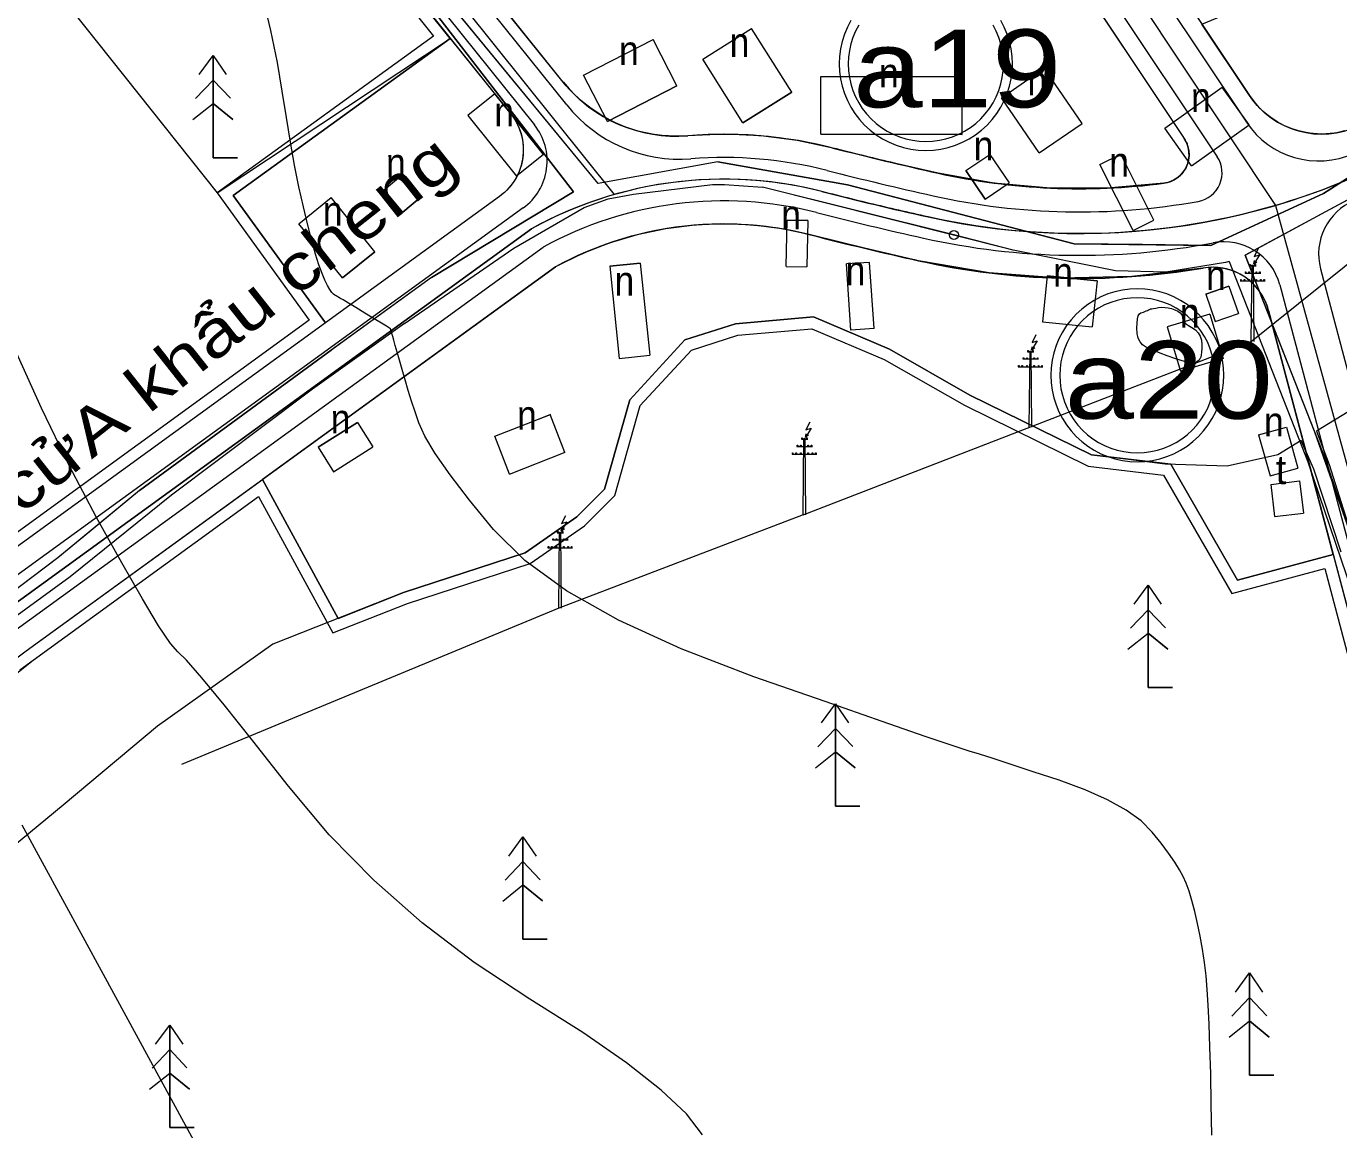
# Model space of a CAD drawing. Header units: metres. Extents: x 532950 to 537618, y 1849954 to 1853119.
# Drawn here: x 534413.2 to 534640, y 1850998.5 to 1851189.2 of the extents above; entities that cross this region are included whole.
import ezdxf

# ---------------------------------------------------------------- set-up
doc = ezdxf.new("R2010")
doc.units = ezdxf.units.M
doc.header["$LTSCALE"] = 3.1
doc.header["$PDMODE"] = 32
doc.header["$PDSIZE"] = 1.55
for name, color, linetype, lineweight in [('11', 7, 'Continuous', 13), ('29', 7, 'Continuous', 13), ('50', 7, 'Continuous', 13), ('52', 7, 'Continuous', 13), ('53', 7, 'Continuous', 13), ('54', 7, 'Continuous', 13), ('55', 7, 'Continuous', 13), ('58', 7, 'Continuous', 13), ('9', 7, 'Continuous', 13)]:
    doc.layers.add(name, color=color, linetype=linetype, lineweight=lineweight)

msp = doc.modelspace()

# ---------------------------------------------------------------- linework, layer by layer
at = {"layer": '11'}
for p, q in [((534590.15, 1851216.6), (534629.05, 1851158.21)), ((534629.05, 1851158.21), (534656.29, 1851058.88))]:
    msp.add_line(p, q, dxfattribs=at)
for points in [[(534514.83, 1851160.09), (534199.19, 1851553.82), (534053.21, 1851700.48)], [(534650.59, 1851166.89), (534649.5, 1851166.33), (534648.41, 1851165.78), (534647.31, 1851165.24), (534646.2, 1851164.72), (534645.09, 1851164.2), (534643.97, 1851163.7), (534642.85, 1851163.21), (534641.73, 1851162.73), (534640.6, 1851162.26), (534639.46, 1851161.8), (534638.32, 1851161.35), (534637.18, 1851160.92), (534636.03, 1851160.5), (534634.88, 1851160.09), (534633.72, 1851159.69), (534632.56, 1851159.3), (534631.39, 1851158.92), (534630.23, 1851158.56), (534629.05, 1851158.21)], [(534629.05, 1851158.21), (534627.04, 1851157.64), (534625.02, 1851157.1), (534622.99, 1851156.59), (534620.95, 1851156.13), (534618.9, 1851155.7), (534616.85, 1851155.3), (534614.78, 1851154.94), (534612.72, 1851154.62), (534610.64, 1851154.33), (534608.57, 1851154.08), (534606.49, 1851153.86), (534604.4, 1851153.68), (534602.31, 1851153.54), (534600.22, 1851153.43), (534598.13, 1851153.36), (534596.04, 1851153.33), (534593.95, 1851153.33), (534591.85, 1851153.37), (534589.76, 1851153.45), (534587.67, 1851153.56), (534585.59, 1851153.71), (534583.5, 1851153.89), (534581.42, 1851154.12), (534579.34, 1851154.37), (534577.27, 1851154.67), (534575.21, 1851155), (534573.15, 1851155.36), (534571.09, 1851155.77), (534569.05, 1851156.2), (534568.41, 1851156.35), (534567.77, 1851156.49), (534567.14, 1851156.63), (534566.5, 1851156.78), (534565.87, 1851156.92), (534565.23, 1851157.07), (534564.59, 1851157.21), (534563.96, 1851157.36), (534563.32, 1851157.51), (534562.69, 1851157.66), (534562.05, 1851157.81), (534561.42, 1851157.96), (534560.78, 1851158.11), (534560.15, 1851158.26), (534559.52, 1851158.41), (534558.88, 1851158.56), (534558.25, 1851158.71), (534557.61, 1851158.87), (534556.98, 1851159.02), (534556.35, 1851159.18), (534555.71, 1851159.33), (534555.08, 1851159.49), (534554.45, 1851159.65), (534553.82, 1851159.81), (534553.18, 1851159.96), (534552.55, 1851160.12), (534551.92, 1851160.28), (534551.29, 1851160.44), (534550.65, 1851160.6), (534548.92, 1851161.02), (534547.17, 1851161.4), (534545.42, 1851161.73), (534543.66, 1851162.01), (534541.89, 1851162.25), (534540.11, 1851162.44), (534538.33, 1851162.58), (534536.55, 1851162.68), (534534.77, 1851162.73), (534532.98, 1851162.73), (534531.2, 1851162.69), (534529.42, 1851162.6), (534527.64, 1851162.47), (534525.86, 1851162.29), (534524.09, 1851162.06), (534522.33, 1851161.79), (534520.57, 1851161.47), (534518.82, 1851161.1), (534517.09, 1851160.69), (534515.36, 1851160.24), (534513.65, 1851159.74), (534511.95, 1851159.19), (534510.26, 1851158.6), (534508.59, 1851157.97), (534506.94, 1851157.3), (534505.31, 1851156.58), (534503.69, 1851155.82), (534502.1, 1851155.01), (534500.52, 1851154.17), (534408.68, 1851087.53)]]:
    msp.add_lwpolyline(points, dxfattribs=at)
at = {"layer": '29'}
for points in [[(534329.24, 1851380.02), (534483.61, 1851187.45), (534446.19, 1851160.36), (534462.12, 1851138.35), (534402.96, 1851095.42)], [(534329.24, 1851380.02), (534483.61, 1851187.45), (534446.19, 1851160.36), (534462.12, 1851138.35), (534402.96, 1851095.42)], [(534401.47, 1851069.31), (534414.41, 1851079.64), (534453.35, 1851107.9), (534466.22, 1851084.34), (534479.08, 1851089.43), (534500.3, 1851096.34), (534509.65, 1851102.85), (534514.91, 1851108.1), (534519.29, 1851123.63), (534528.13, 1851133.22), (534536.14, 1851135.77), (534548.92, 1851136.9), (534561.45, 1851131.58), (534575.29, 1851123.67), (534596.69, 1851113.16), (534609.68, 1851111.61), (534621.5, 1851091.15), (534637.57, 1851095.45), (534647.05, 1851059.62)], [(534412.11, 1851077.94), (534414.41, 1851079.64), (534453.35, 1851107.9), (534466.22, 1851084.34), (534479.08, 1851089.43), (534500.3, 1851096.34), (534509.65, 1851102.85), (534514.91, 1851108.1), (534519.29, 1851123.63), (534528.13, 1851133.22), (534536.14, 1851135.77), (534548.92, 1851136.9), (534561.45, 1851131.58), (534575.29, 1851123.67), (534596.69, 1851113.16), (534609.68, 1851111.61), (534621.5, 1851091.15), (534637.57, 1851095.45), (534647.05, 1851059.62)]]:
    msp.add_lwpolyline(points, dxfattribs=at)
at = {"layer": '50'}
for points in [[(534592.23, 1851201.31), (534613.25, 1851169.76), (534613.48, 1851169.38), (534613.67, 1851168.98), (534613.83, 1851168.57), (534613.95, 1851168.15), (534614.04, 1851167.71), (534614.08, 1851167.28), (534614.09, 1851166.84), (534614.06, 1851166.4), (534613.98, 1851165.96), (534613.88, 1851165.53), (534613.73, 1851165.12), (534613.55, 1851164.72), (534613.33, 1851164.33), (534613.08, 1851163.97), (534612.8, 1851163.63), (534612.49, 1851163.32), (534612.15, 1851163.03), (534611.79, 1851162.78), (534611.41, 1851162.56), (534611.01, 1851162.37), (534610.6, 1851162.22), (534610.17, 1851162.1), (534609.74, 1851162.03), (534599.97, 1851161.18), (534590.16, 1851161.19), (534580.39, 1851162.05), (534570.73, 1851163.77), (534561.64, 1851165.87), (534552.57, 1851168.11), (534546.4, 1851169.42), (534540.13, 1851170.21), (534533.83, 1851170.49), (534527.52, 1851170.24), (534525.3, 1851170.16), (534523.09, 1851170.27), (534520.89, 1851170.58), (534518.73, 1851171.09), (534516.63, 1851171.78), (534514.59, 1851172.66), (534512.64, 1851173.71), (534510.79, 1851174.94), (534509.05, 1851176.32), (534507.45, 1851177.85), (534505.99, 1851179.52), (534495.81, 1851192.21)], [(534640.93, 1851171.06), (534639.63, 1851170.76), (534638.3, 1851170.58), (534636.97, 1851170.53), (534635.63, 1851170.59), (534634.3, 1851170.77), (534633, 1851171.07), (534631.73, 1851171.48), (534630.49, 1851172.01), (534629.32, 1851172.64), (534628.2, 1851173.37), (534627.15, 1851174.21), (534626.18, 1851175.13), (534625.3, 1851176.13), (534624.51, 1851177.21), (534616.3, 1851189.52), (534644.98, 1851201.42)]]:
    msp.add_lwpolyline(points, dxfattribs=at)
for points in [[(534496.9, 1851174.07), (534497.4, 1851173.38), (534497.85, 1851172.65), (534498.23, 1851171.89), (534498.54, 1851171.1), (534498.79, 1851170.28), (534498.96, 1851169.45), (534499.07, 1851168.6), (534499.1, 1851167.75), (534499.06, 1851166.9), (534498.94, 1851166.06), (534498.76, 1851165.23), (534498.5, 1851164.41), (534498.18, 1851163.62), (534497.79, 1851162.87), (534497.34, 1851162.14), (534496.83, 1851161.46), (534496.26, 1851160.83), (534495.64, 1851160.25), (534494.97, 1851159.72), (534464.91, 1851137.91), (534448.98, 1851159.92), (534486.49, 1851187.06)], [(534454.02, 1851110.85), (534467.13, 1851086.85), (534478.41, 1851091.32), (534499.4, 1851098.15), (534508.37, 1851104.39), (534513.13, 1851109.15), (534517.5, 1851124.64), (534527.02, 1851134.97), (534535.75, 1851137.75), (534549.25, 1851138.94), (534562.34, 1851133.38), (534576.23, 1851125.44), (534597.27, 1851115.11), (534610.92, 1851113.48), (534622.46, 1851093.48), (534638.99, 1851097.9), (534627.84, 1851140.07), (534627.58, 1851140.9), (534627.25, 1851141.7), (534626.85, 1851142.48), (534626.39, 1851143.21), (534625.86, 1851143.91), (534625.27, 1851144.55), (534624.63, 1851145.14), (534623.95, 1851145.67), (534623.22, 1851146.14), (534622.45, 1851146.55), (534621.64, 1851146.89), (534620.81, 1851147.15), (534619.97, 1851147.35), (534619.1, 1851147.47), (534618.23, 1851147.51), (534617.37, 1851147.48), (534616.5, 1851147.37), (534604.23, 1851145.9), (534591.87, 1851145.62), (534579.54, 1851146.54), (534567.36, 1851148.64), (534558.03, 1851150.8), (534548.73, 1851153.1), (534543.8, 1851154.14), (534538.79, 1851154.77), (534533.74, 1851154.99), (534528.7, 1851154.78), (534523.69, 1851154.16), (534518.75, 1851153.12), (534513.91, 1851151.68), (534509.21, 1851149.84), (534504.68, 1851147.61)]]:
    msp.add_lwpolyline(points, close=True, dxfattribs=at)
at = {"layer": '52'}
for p, q in [((534506.6, 1851175.55), (534332.7, 1851392.49)), ((534329.68, 1851385.86), (534501.03, 1851172.12)), ((534593.33, 1851218.61), (534623.99, 1851172.57)), ((534586.98, 1851214.6), (534618.96, 1851166.59)), ((534499.1, 1851157.77), (534406.48, 1851090.57)), ((534410.89, 1851084.5), (534502.54, 1851151)), ((534636.8, 1851147.25), (534660.64, 1851057.11)), ((534629.78, 1851144.48), (534652.06, 1851060.24))]:
    msp.add_line(p, q, dxfattribs=at)
for centre, radius, start, end in [((534526.11, 1851191.19), 25, 218.7178, 274.474), ((534493.22, 1851165.86), 10, 305.9646, 38.7178), ((534636.48, 1851180.89), 15, 213.6693, 294.0778), ((534614.8, 1851163.82), 5, 280.1638, 33.6693), ((534533.69, 1851094.24), 72.24, 75.6633, 94.474), ((534702.82, 1851755.98), 610.76, 255.66334, 257.42673), ((534595.17, 1851273.33), 116.25, 257.4267, 280.1638), ((534533.69, 1851094.24), 64.74, 75.6633, 118.7631), ((534646.47, 1851149.8), 10, 112.5534, 194.8155), ((534702.82, 1851755.98), 618.26, 255.66334, 257.42673), ((534595.17, 1851273.33), 123.75, 257.4267, 280.7461), ((534620.11, 1851141.92), 10, 14.8155, 100.746)]:
    msp.add_arc(centre, radius, start, end, dxfattribs=at)
at = {"layer": '53'}
for p, q in [((534505.99, 1851179.52), (534336.62, 1851390.79)), ((534595.86, 1851220.21), (534624.51, 1851177.21)), ((534584.44, 1851213), (534613.25, 1851169.76)), ((534413.24, 1851081.26), (534504.68, 1851147.61)), ((534627.84, 1851140.07), (534648.98, 1851060.13))]:
    msp.add_line(p, q, dxfattribs=at)
msp.add_lwpolyline([(534330.8, 1851381.27), (534496.9, 1851174.07), (534497.24, 1851173.62), (534497.55, 1851173.16), (534497.83, 1851172.68), (534498.09, 1851172.18), (534498.32, 1851171.67), (534498.52, 1851171.15), (534498.7, 1851170.62), (534498.84, 1851170.08), (534498.95, 1851169.54), (534499.03, 1851168.98), (534499.08, 1851168.43), (534499.1, 1851167.87), (534499.09, 1851167.31), (534499.04, 1851166.75), (534498.97, 1851166.2), (534498.86, 1851165.65), (534498.73, 1851165.11), (534498.56, 1851164.58), (534498.37, 1851164.06), (534498.14, 1851163.54), (534497.89, 1851163.05), (534497.61, 1851162.56), (534497.31, 1851162.1), (534496.97, 1851161.65), (534496.62, 1851161.22), (534496.24, 1851160.81), (534495.84, 1851160.42), (534495.41, 1851160.06), (534494.97, 1851159.72), (534404.13, 1851093.8)], dxfattribs=at)
for centre, radius, start, end in [((534525.49, 1851195.16), 25, 218.7178, 274.6456), ((534636.99, 1851185.53), 15, 213.6693, 295.4694), ((534533.69, 1851094.24), 76.24, 75.6633, 94.6456), ((534609.09, 1851166.98), 5, 277.4579, 33.6693), ((534702.82, 1851755.98), 606.76, 255.66334, 257.42673), ((534595.17, 1851273.33), 112.25, 257.4267, 277.4579), ((534533.69, 1851094.24), 60.74, 75.6633, 118.5295), ((534702.82, 1851755.98), 622.26, 255.66334, 257.42673), ((534595.17, 1851273.33), 127.75, 257.4267, 279.6126), ((534618.17, 1851137.51), 10, 14.8155, 99.6126)]:
    msp.add_arc(centre, radius, start, end, dxfattribs=at)
at = {"layer": '54'}
msp.add_line((534408.68, 1851087.53), (534500.52, 1851154.17), dxfattribs=at)
for centre, radius, start, end in [((534595.17, 1851273.33), 120, 257.4267, 303.349), ((534533.69, 1851094.24), 68.49, 75.6633, 118.9633), ((534702.82, 1851755.98), 614.51, 255.66334, 257.42673)]:
    msp.add_arc(centre, radius, start, end, dxfattribs=at)
at = {"layer": '55'}
for p, q in [((534530.1, 1851183.49), (534538.54, 1851188.79)), ((534545.46, 1851177.79), (534538.54, 1851188.79)), ((534509.52, 1851180.72), (534521.52, 1851186.86)), ((534525.62, 1851178.85), (534521.52, 1851186.86)), ((534445.52, 1851184.09), (534445.52, 1851166.42)), ((534537.02, 1851172.48), (534530.1, 1851183.49)), ((534513.62, 1851172.71), (534509.52, 1851180.72)), ((534550.47, 1851170.49), (534550.48, 1851180.49)), ((534550.48, 1851180.49), (534574.9, 1851180.48)), ((534574.89, 1851170.48), (534574.9, 1851180.48)), ((534581.68, 1851176.78), (534589.09, 1851181.89)), ((534595.64, 1851172.38), (534589.09, 1851181.89)), ((534442.46, 1851176.65), (534445.52, 1851179.85)), ((534448.5, 1851176.71), (534445.52, 1851179.85)), ((534525.62, 1851178.85), (534513.62, 1851172.71)), ((534513.62, 1851172.71), (534525.62, 1851178.85)), ((534609.89, 1851171.57), (534619.82, 1851178.62)), ((534624.46, 1851172.1), (534619.82, 1851178.62)), ((534442.04, 1851173.02), (534445.52, 1851175.8)), ((534448.93, 1851173.03), (534445.52, 1851175.8)), ((534494.17, 1851177.5), (534489.49, 1851173.74)), ((534502.59, 1851167), (534494.17, 1851177.5)), ((534494.17, 1851177.5), (534502.59, 1851167)), ((534545.46, 1851177.79), (534537.02, 1851172.48)), ((534537.02, 1851172.48), (534545.46, 1851177.79)), ((534588.23, 1851167.28), (534581.68, 1851176.78)), ((534588.23, 1851167.28), (534581.68, 1851176.78)), ((534489.49, 1851173.74), (534497.91, 1851163.25)), ((534588.23, 1851167.28), (534595.64, 1851172.38)), ((534614.52, 1851165.05), (534609.89, 1851171.57)), ((534614.52, 1851165.05), (534624.46, 1851172.1)), ((534614.52, 1851165.05), (534624.46, 1851172.1)), ((534574.89, 1851170.48), (534550.47, 1851170.49)), ((534550.47, 1851170.49), (534574.89, 1851170.48)), ((534502.59, 1851167), (534497.91, 1851163.25)), ((534575.53, 1851164.22), (534579.67, 1851167.02)), ((534579.67, 1851167.02), (534583.01, 1851162.08)), ((534598.7, 1851165.25), (534602.28, 1851167.05)), ((534608, 1851155.66), (534602.28, 1851167.05)), ((534445.52, 1851166.42), (534449.72, 1851166.42)), ((534532.67, 1851165.71), (534512.02, 1851161.96)), ((534604.43, 1851153.86), (534598.7, 1851165.25)), ((534604.43, 1851153.86), (534598.7, 1851165.25)), ((534475.08, 1851160.89), (534478.28, 1851163.58)), ((534481.5, 1851159.75), (534478.28, 1851163.58)), ((534578.87, 1851159.27), (534575.53, 1851164.22)), ((534575.53, 1851164.22), (534578.87, 1851159.27)), ((534578.87, 1851159.27), (534583.01, 1851162.08)), ((534478.29, 1851157.06), (534475.08, 1851160.89)), ((534481.5, 1851159.75), (534478.29, 1851157.06)), ((534478.29, 1851157.06), (534481.5, 1851159.75)), ((534460.34, 1851155.04), (534465.92, 1851159.54)), ((534473.46, 1851150.2), (534465.92, 1851159.54)), ((534624.84, 1851134.71), (534654.55, 1851158.58)), ((534544.49, 1851147.66), (534544.66, 1851155.66)), ((534548.25, 1851155.58), (534544.66, 1851155.66)), ((534544.66, 1851155.66), (534548.25, 1851155.58)), ((534548.25, 1851155.58), (534548.08, 1851147.58)), ((534604.43, 1851153.86), (534608, 1851155.66)), ((534467.87, 1851145.7), (534460.34, 1851155.04)), ((534478.6, 1851137.78), (534497.47, 1851150.83)), ((534473.46, 1851150.2), (534467.87, 1851145.7)), ((534467.87, 1851145.7), (534473.46, 1851150.2)), ((534621.01, 1851148.53), (534634.72, 1851113.61)), ((534623.8, 1851149.63), (534637.51, 1851114.7)), ((534625.26, 1851148.08), (534625.41, 1851148.69)), ((534519.31, 1851148.22), (534514.03, 1851147.68)), ((534514.03, 1851147.68), (534519.31, 1851148.22)), ((534514.03, 1851147.68), (534515.67, 1851131.76)), ((534519.31, 1851148.22), (534520.95, 1851132.31)), ((534544.49, 1851147.66), (534548.08, 1851147.58)), ((534558.91, 1851148.35), (534554.92, 1851148.08)), ((534555.69, 1851136.67), (534554.92, 1851148.08)), ((534559.69, 1851136.94), (534558.91, 1851148.35)), ((534559.69, 1851136.94), (534558.91, 1851148.35)), ((534623.76, 1851146.52), (534626.47, 1851146.52)), ((534624.57, 1851147.76), (534625.66, 1851147.76)), ((534589.6, 1851146.06), (534588.76, 1851138.11)), ((534598.21, 1851145.15), (534589.6, 1851146.06)), ((534589.6, 1851146.06), (534598.21, 1851145.15)), ((534598.21, 1851145.15), (534597.37, 1851137.2)), ((534620.97, 1851144.26), (534616.99, 1851142.87)), ((534616.99, 1851142.87), (534620.97, 1851144.26)), ((534620.97, 1851144.26), (534622.61, 1851139.54)), ((534622.94, 1851145.18), (534627.22, 1851145.18)), ((534616.99, 1851142.87), (534618.63, 1851138.15)), ((534617.7, 1851139.42), (534610.31, 1851137.22)), ((534617.7, 1851139.42), (534610.31, 1851137.22)), ((534617.7, 1851139.42), (534619.98, 1851131.76)), ((534618.63, 1851138.15), (534622.61, 1851139.54)), ((534588.76, 1851138.11), (534597.37, 1851137.2)), ((534610.31, 1851137.22), (534612.59, 1851129.56)), ((534559.69, 1851136.94), (534555.69, 1851136.67)), ((534432.81, 1851108.97), (534465.93, 1851133.2)), ((534547.41, 1851104.76), (534624.84, 1851134.71)), ((534586.19, 1851132.92), (534587.28, 1851132.92)), ((534586.88, 1851133.24), (534587.03, 1851133.85)), ((534515.67, 1851131.76), (534520.95, 1851132.31)), ((534584.57, 1851130.34), (534588.85, 1851130.34)), ((534585.38, 1851131.67), (534588.09, 1851131.67)), ((534619.98, 1851131.76), (534612.59, 1851129.56)), ((534462.67, 1851126.46), (534438.32, 1851108.13)), ((534494.16, 1851118.31), (534503.8, 1851122.07)), ((534503.8, 1851122.07), (534499.75, 1851120.49)), ((534506.29, 1851115.53), (534503.74, 1851122.05)), ((534470.45, 1851120.7), (534463.65, 1851116.42)), ((534463.65, 1851116.42), (534470.45, 1851120.7)), ((534470.45, 1851120.7), (534473.12, 1851116.47)), ((534626.11, 1851118.56), (534630.92, 1851119.9)), ((534630.92, 1851119.9), (534632.9, 1851112.81)), ((534630.92, 1851119.9), (534632.9, 1851112.81)), ((534496.71, 1851111.79), (534494.16, 1851118.31)), ((534547.13, 1851117.82), (534548.22, 1851117.82)), ((534547.83, 1851118.13), (534547.98, 1851118.74)), ((534626.11, 1851118.56), (534628.09, 1851111.46)), ((534463.65, 1851116.42), (534466.31, 1851112.19)), ((534466.31, 1851112.19), (534473.12, 1851116.47)), ((534496.71, 1851111.79), (534506.35, 1851115.56)), ((534545.51, 1851115.24), (534549.79, 1851115.24)), ((534546.32, 1851116.57), (534549.03, 1851116.57)), ((534628.09, 1851111.46), (534632.9, 1851112.81)), ((534628.21, 1851110), (534633.18, 1851110.59)), ((534628.21, 1851110), (534628.87, 1851104.46)), ((534633.18, 1851110.59), (534633.84, 1851105.05)), ((534633.18, 1851110.59), (534633.84, 1851105.05)), ((534628.87, 1851104.46), (534633.84, 1851105.05)), ((534504.94, 1851101.65), (534506.02, 1851101.65)), ((534505.63, 1851101.97), (534505.78, 1851102.58)), ((534503.31, 1851099.07), (534507.59, 1851099.07)), ((534504.13, 1851100.4), (534506.84, 1851100.4)), ((534418.69, 1851097.31), (534401.34, 1851084.25)), ((534420.8, 1851094.02), (534403.18, 1851081.21)), ((534607.02, 1851092.59), (534607.02, 1851074.92)), ((534603.96, 1851085.15), (534607.02, 1851088.35)), ((534610, 1851085.21), (534607.02, 1851088.35)), ((534603.54, 1851081.52), (534607.02, 1851084.3)), ((534610.43, 1851081.53), (534607.02, 1851084.3)), ((534607.02, 1851074.92), (534611.22, 1851074.92)), ((534553.02, 1851072.09), (534553.02, 1851054.42)), ((534549.96, 1851064.65), (534553.02, 1851067.85)), ((534556, 1851064.71), (534553.02, 1851067.85)), ((534549.54, 1851061.02), (534553.02, 1851063.8)), ((534556.43, 1851061.03), (534553.02, 1851063.8)), ((534553.02, 1851054.42), (534557.22, 1851054.42)), ((534499.02, 1851049.09), (534499.02, 1851031.42)), ((534495.96, 1851041.65), (534499.02, 1851044.85)), ((534502, 1851041.71), (534499.02, 1851044.85)), ((534495.54, 1851038.02), (534499.02, 1851040.8)), ((534502.43, 1851038.03), (534499.02, 1851040.8)), ((534499.02, 1851031.42), (534503.22, 1851031.42)), ((534624.52, 1851025.59), (534624.52, 1851007.92)), ((534621.46, 1851018.15), (534624.52, 1851021.35)), ((534627.5, 1851018.21), (534624.52, 1851021.35)), ((534621.04, 1851014.52), (534624.52, 1851017.3)), ((534627.93, 1851014.53), (534624.52, 1851017.3)), ((534438.02, 1851016.59), (534438.02, 1850998.92)), ((534434.96, 1851009.15), (534438.02, 1851012.35)), ((534441, 1851009.21), (534438.02, 1851012.35)), ((534434.54, 1851005.52), (534438.02, 1851008.3)), ((534441.43, 1851005.53), (534438.02, 1851008.3)), ((534624.52, 1851007.92), (534628.72, 1851007.92)), ((534438.02, 1850998.92), (534442.22, 1850998.92))]:
    msp.add_line(p, q, dxfattribs=at)
for points in [[(534827.44, 1851323.69), (534818, 1851305.81), (534808.55, 1851287.92), (534801.77, 1851279.49), (534786.14, 1851263.43), (534752.04, 1851244.22), (534738.75, 1851234.21), (534725.46, 1851224.2), (534712.17, 1851214.19), (534698.88, 1851204.19), (534669.27, 1851180.62), (534637.3, 1851160.26), (534617.85, 1851151.29), (534606.06, 1851151.42), (534594.27, 1851151.55), (534555.07, 1851161.74), (534532.67, 1851165.71), (534512.02, 1851161.96), (534489.94, 1851188.82), (534461.34, 1851223.52), (534455.01, 1851231.19), (534443.21, 1851245.51), (534436.39, 1851253.78), (534409.67, 1851287.63)], [(534398.39, 1851297.09), (534416.23, 1851274.48), (534434.07, 1851251.87), (534459.01, 1851221.63), (534483.94, 1851191.4), (534487, 1851187.43), (534507.76, 1851160.52), (534483.24, 1851145.73), (534467.5, 1851134.34), (534432.81, 1851108.97), (534425.75, 1851103.14), (534418.69, 1851097.31), (534401.34, 1851084.25)], [(534653.37, 1850979.95), (534655.14, 1851000.42), (534657.13, 1851014.69), (534661.36, 1851035.21), (534661.33, 1851042.1), (534659.84, 1851048.87), (534657.3, 1851055.79), (534646.67, 1851084.32), (534642.82, 1851099.04), (534635.81, 1851119.04), (534628.5, 1851137.65), (534623.8, 1851149.63), (534636.98, 1851156.73), (534650.15, 1851163.83), (534675.59, 1851180.62), (534680.98, 1851184.18), (534704.21, 1851201.88), (534732.32, 1851223.29), (534760.43, 1851244.7), (534784.61, 1851258.29), (534799.94, 1851258.77), (534813.96, 1851259.54), (534834.06, 1851266.63)], [(534512.02, 1851161.96), (534486.29, 1851193.27), (534436.39, 1851253.78)], [(534434.07, 1851251.87), (534483.94, 1851191.4), (534507.76, 1851160.52), (534483.24, 1851145.73)], [(534483.24, 1851145.73), (534507.76, 1851160.52), (534483.94, 1851191.4), (534434.07, 1851251.87)], [(534615.57, 1851034.16), (534615.09, 1851036.24), (534614.6, 1851038.1), (534614.11, 1851039.72), (534613.6, 1851041.11), (534613.09, 1851042.27), (534612.47, 1851043.42), (534611.62, 1851044.75), (534610.55, 1851046.28), (534609.25, 1851047.99), (534607.74, 1851049.89), (534605.8, 1851051.85), (534603.21, 1851053.73), (534600, 1851055.53), (534596.14, 1851057.25), (534591.64, 1851058.89), (534587.17, 1851060.37), (534583.39, 1851061.61), (534580.28, 1851062.62), (534577.87, 1851063.39), (534576.13, 1851063.92), (534573.53, 1851064.76), (534568.51, 1851066.47), (534561.07, 1851069.04), (534551.21, 1851072.47), (534538.93, 1851076.77), (534526.34, 1851081.57), (534515.54, 1851086.52), (534506.54, 1851091.6), (534499.34, 1851096.83), (534493.93, 1851102.2), (534489.8, 1851107.29), (534486.45, 1851111.68), (534483.87, 1851115.36), (534482.06, 1851118.34), (534481.03, 1851120.61), (534480.39, 1851122.52), (534479.79, 1851124.4), (534479.22, 1851126.24), (534478.67, 1851128.05), (534478.16, 1851129.84), (534477.7, 1851131.48), (534477.3, 1851132.87), (534476.98, 1851134.02), (534476.73, 1851134.92), (534476.54, 1851135.58), (534476.41, 1851136.05), (534476.3, 1851136.43), (534476.23, 1851136.69), (534476.18, 1851136.85), (534476.17, 1851136.9), (534475.99, 1851137.01), (534475.46, 1851137.33), (534474.58, 1851137.87), (534473.34, 1851138.61), (534471.75, 1851139.58), (534470.16, 1851140.54), (534468.9, 1851141.3), (534467.98, 1851141.86), (534467.4, 1851142.2), (534467.16, 1851142.34), (534467.07, 1851142.39), (534466.94, 1851142.47), (534466.77, 1851142.58), (534466.56, 1851142.72), (534466.3, 1851142.88), (534466, 1851143.17), (534465.66, 1851143.67), (534465.26, 1851144.38), (534464.82, 1851145.31), (534464.33, 1851146.45), (534463.79, 1851147.91), (534463.2, 1851149.79), (534462.55, 1851152.08), (534461.86, 1851154.8), (534461.11, 1851157.94), (534460.35, 1851161.41), (534459.6, 1851165.15), (534458.88, 1851169.15), (534458.17, 1851173.41), (534457.47, 1851177.93), (534456.64, 1851182.88), (534455.49, 1851188.41), (534454.03, 1851194.53)], [(534443.09, 1851180.8), (534445.52, 1851184.09), (534447.79, 1851180.8)], [(534443.09, 1851180.8), (534445.52, 1851184.09), (534447.79, 1851180.8)], [(534449.72, 1851166.42), (534445.52, 1851166.42), (534445.52, 1851184.09)], [(534532.67, 1851165.71), (534555.07, 1851161.74), (534594.27, 1851151.55), (534617.85, 1851151.29), (534637.3, 1851160.26), (534669.27, 1851180.62)], [(534442.46, 1851176.65), (534445.52, 1851179.85), (534448.5, 1851176.71)], [(534442.04, 1851173.02), (534445.52, 1851175.8), (534448.93, 1851173.03)], [(534650.15, 1851163.83), (534623.8, 1851149.63), (534637.51, 1851114.7)], [(534478.6, 1851137.78), (534497.47, 1851150.83), (534509.59, 1851157.82), (534513.73, 1851159.32), (534518.11, 1851160.14), (534531.75, 1851161.82), (534533.84, 1851161.82), (534540.43, 1851161.38)], [(534620.37, 1851148.31), (534610.07, 1851146.68), (534601.4, 1851146.88), (534583.69, 1851150.49), (534540.43, 1851161.38)], [(534621.01, 1851148.53), (534620.37, 1851148.31), (534610.07, 1851146.68), (534601.41, 1851146.88), (534583.69, 1851150.49), (534573.47, 1851153.1), (534540.43, 1851161.38)], [(534626.03, 1851150.68), (534625.35, 1851149.38), (534626.24, 1851149.65), (534625.26, 1851148.04), (534625.82, 1851148.48)], [(534624.84, 1851134.71), (534625, 1851147.87), (534625.17, 1851147.87), (534625.28, 1851134.71)], [(534483.24, 1851145.73), (534465.93, 1851133.2), (534432.81, 1851108.97), (534418.69, 1851097.31)], [(534640.34, 1851098.27), (534635.65, 1851112.62), (534633.47, 1851117.58), (534629.41, 1851115.11), (534620.68, 1851113.13), (534609.97, 1851113.52), (534597.27, 1851115.11), (534576.23, 1851125.44), (534562.34, 1851133.38), (534549.25, 1851138.94), (534535.75, 1851137.75), (534527.02, 1851134.97), (534517.5, 1851124.64), (534515.12, 1851116.3), (534513.13, 1851109.15), (534508.37, 1851104.39), (534499.4, 1851098.15), (534478.41, 1851091.32), (534455.85, 1851082.39), (534435.9, 1851068.21), (534419.63, 1851054.56), (534404.94, 1851042.48)], [(534478.6, 1851137.78), (534462.67, 1851126.46), (534438.32, 1851108.13), (534420.8, 1851094.02)], [(534587.65, 1851135.84), (534586.97, 1851134.54), (534587.86, 1851134.8), (534586.88, 1851133.2), (534587.44, 1851133.64)], [(534530.04, 1850997.65), (534527.26, 1851001.23), (534522.89, 1851005.37), (534516.92, 1851010.05), (534509.36, 1851015.29), (534500.21, 1851021.09), (534490.58, 1851027.41), (534481.6, 1851034.25), (534473.27, 1851041.6), (534465.58, 1851049.46), (534458.53, 1851057.84), (534452.39, 1851065.67), (534447.41, 1851071.91), (534443.59, 1851076.56), (534440.94, 1851079.62), (534439.44, 1851081.08), (534438.15, 1851082.54), (534436.1, 1851085.59), (534433.29, 1851090.23), (534429.72, 1851096.45), (534425.39, 1851104.26), (534420.66, 1851113.29), (534415.88, 1851123.15), (534411.05, 1851133.86)], [(534586.46, 1851119.87), (534586.62, 1851133.03), (534586.79, 1851133.03), (534586.9, 1851119.87)], [(534650.17, 1851127.77), (534636.1, 1851119.19), (534638.32, 1851113.42), (534642.82, 1851099.04)], [(534548.6, 1851120.73), (534547.91, 1851119.44), (534548.81, 1851119.7), (534547.83, 1851118.09), (534548.38, 1851118.54)], [(534547.41, 1851104.76), (534547.56, 1851117.92), (534547.73, 1851117.92), (534547.84, 1851104.76)], [(534637.51, 1851114.7), (534655.46, 1851061.99), (534661.85, 1851040.62), (534656.25, 1851013.54)], [(534634.67, 1851113.73), (534652.6, 1851061.08), (534658.76, 1851040.48), (534653.27, 1851013.83)], [(534547.41, 1851104.76), (534505.21, 1851088.6), (534440.05, 1851061.61)], [(534506.4, 1851104.57), (534505.72, 1851103.27), (534506.61, 1851103.54), (534505.63, 1851101.93), (534506.19, 1851102.37)], [(534505.21, 1851088.6), (534505.37, 1851101.76), (534505.54, 1851101.76), (534505.64, 1851088.6)], [(534604.59, 1851089.3), (534607.02, 1851092.59), (534609.29, 1851089.3)], [(534604.59, 1851089.3), (534607.02, 1851092.59), (534609.29, 1851089.3)], [(534611.22, 1851074.92), (534607.02, 1851074.92), (534607.02, 1851092.59)], [(534603.96, 1851085.15), (534607.02, 1851088.35), (534610, 1851085.21)], [(534603.54, 1851081.52), (534607.02, 1851084.3), (534610.43, 1851081.53)], [(534550.59, 1851068.8), (534553.02, 1851072.09), (534555.29, 1851068.8)], [(534550.59, 1851068.8), (534553.02, 1851072.09), (534555.29, 1851068.8)], [(534557.22, 1851054.42), (534553.02, 1851054.42), (534553.02, 1851072.09)], [(534549.96, 1851064.65), (534553.02, 1851067.85), (534556, 1851064.71)], [(534549.54, 1851061.02), (534553.02, 1851063.8), (534556.43, 1851061.03)], [(534453.21, 1850976.47), (534440.44, 1850999.84), (534426.58, 1851025.34), (534412.52, 1851051.13)], [(534496.59, 1851045.8), (534499.02, 1851049.09), (534501.29, 1851045.8)], [(534496.59, 1851045.8), (534499.02, 1851049.09), (534501.29, 1851045.8)], [(534503.22, 1851031.42), (534499.02, 1851031.42), (534499.02, 1851049.09)], [(534495.96, 1851041.65), (534499.02, 1851044.85), (534502, 1851041.71)], [(534495.54, 1851038.02), (534499.02, 1851040.8), (534502.43, 1851038.03)], [(534618, 1850997.58), (534617.92, 1851002.93), (534617.83, 1851008.16), (534617.71, 1851012.76), (534617.58, 1851016.72), (534617.42, 1851020.04), (534617.24, 1851022.74), (534617.02, 1851025.09), (534616.74, 1851027.41), (534616.4, 1851029.7), (534616.01, 1851031.95), (534615.57, 1851034.16)], [(534622.09, 1851022.3), (534624.52, 1851025.59), (534626.79, 1851022.3)], [(534622.09, 1851022.3), (534624.52, 1851025.59), (534626.79, 1851022.3)], [(534628.72, 1851007.92), (534624.52, 1851007.92), (534624.52, 1851025.59)], [(534621.46, 1851018.15), (534624.52, 1851021.35), (534627.5, 1851018.21)], [(534621.04, 1851014.52), (534624.52, 1851017.3), (534627.93, 1851014.53)], [(534435.59, 1851013.3), (534438.02, 1851016.59), (534440.29, 1851013.3)], [(534435.59, 1851013.3), (534438.02, 1851016.59), (534440.29, 1851013.3)], [(534442.22, 1850998.92), (534438.02, 1850998.92), (534438.02, 1851016.59)], [(534434.96, 1851009.15), (534438.02, 1851012.35), (534441, 1851009.21)], [(534434.54, 1851005.52), (534438.02, 1851008.3), (534441.43, 1851005.53)]]:
    msp.add_lwpolyline(points, dxfattribs=at)
for points in [[(534623.83, 1851146.51), (534623.83, 1851146.71), (534623.92, 1851146.71), (534623.92, 1851146.51)], [(534624.42, 1851146.51), (534624.42, 1851146.71), (534624.51, 1851146.71), (534624.51, 1851146.51)], [(534624.64, 1851147.77), (534624.64, 1851147.97), (534624.73, 1851147.97), (534624.73, 1851147.77)], [(534625.47, 1851147.77), (534625.47, 1851147.97), (534625.56, 1851147.97), (534625.56, 1851147.77)], [(534625.68, 1851146.52), (534625.68, 1851146.72), (534625.77, 1851146.72), (534625.77, 1851146.52)], [(534626.27, 1851146.51), (534626.27, 1851146.71), (534626.36, 1851146.71), (534626.36, 1851146.51)], [(534623.02, 1851145.18), (534623.02, 1851145.38), (534623.11, 1851145.38), (534623.11, 1851145.18)], [(534623.61, 1851145.18), (534623.61, 1851145.38), (534623.7, 1851145.38), (534623.7, 1851145.18)], [(534624.42, 1851145.18), (534624.42, 1851145.38), (534624.51, 1851145.38), (534624.51, 1851145.18)], [(534625.68, 1851145.19), (534625.68, 1851145.39), (534625.77, 1851145.39), (534625.77, 1851145.19)], [(534626.44, 1851145.19), (534626.44, 1851145.39), (534626.53, 1851145.39), (534626.53, 1851145.19)], [(534627.03, 1851145.18), (534627.03, 1851145.38), (534627.12, 1851145.38), (534627.12, 1851145.18)], [(534609.39, 1851140.6), (534609.95, 1851140.59), (534610.51, 1851140.51), (534611.07, 1851140.37), (534611.64, 1851140.16), (534612.15, 1851139.91), (534612.54, 1851139.65), (534612.8, 1851139.37), (534612.94, 1851139.08), (534612.96, 1851138.77), (534613, 1851138.45), (534613.18, 1851138.12), (534613.5, 1851137.79), (534613.97, 1851137.44), (534614.59, 1851137.08), (534615.21, 1851136.68), (534615.69, 1851136.19), (534616.03, 1851135.61), (534616.24, 1851134.94), (534616.3, 1851134.19), (534616.29, 1851133.46), (534616.25, 1851132.85), (534616.2, 1851132.36), (534616.12, 1851132), (534616.03, 1851131.76), (534615.92, 1851131.61), (534615.83, 1851131.49), (534615.74, 1851131.4), (534615.65, 1851131.34), (534615.57, 1851131.32), (534615.5, 1851131.3), (534615.44, 1851131.25), (534615.38, 1851131.17), (534615.33, 1851131.07), (534615.29, 1851130.93), (534615.12, 1851130.83), (534614.66, 1851130.87), (534613.93, 1851131.04), (534612.93, 1851131.33), (534611.64, 1851131.75), (534610.3, 1851132.22), (534609.13, 1851132.65), (534608.11, 1851133.05), (534607.27, 1851133.41), (534606.58, 1851133.74), (534606.04, 1851134.12), (534605.62, 1851134.64), (534605.32, 1851135.29), (534605.15, 1851136.07), (534605.09, 1851136.99), (534605.12, 1851137.88), (534605.2, 1851138.59), (534605.33, 1851139.12), (534605.51, 1851139.46), (534605.74, 1851139.63), (534605.99, 1851139.7), (534606.23, 1851139.78), (534606.46, 1851139.87), (534606.69, 1851139.97), (534606.91, 1851140.07), (534607.1, 1851140.16), (534607.25, 1851140.23), (534607.36, 1851140.28), (534607.43, 1851140.32), (534607.45, 1851140.33), (534607.5, 1851140.33), (534607.67, 1851140.36), (534607.95, 1851140.41), (534608.33, 1851140.47), (534608.83, 1851140.55)], [(534586.26, 1851132.93), (534586.26, 1851133.13), (534586.35, 1851133.13), (534586.35, 1851132.93)], [(534587.09, 1851132.93), (534587.09, 1851133.13), (534587.18, 1851133.13), (534587.18, 1851132.93)], [(534584.64, 1851130.34), (534584.64, 1851130.54), (534584.73, 1851130.54), (534584.73, 1851130.34)], [(534585.23, 1851130.34), (534585.23, 1851130.54), (534585.32, 1851130.54), (534585.32, 1851130.34)], [(534585.46, 1851131.67), (534585.46, 1851131.87), (534585.55, 1851131.87), (534585.55, 1851131.67)], [(534586.05, 1851131.67), (534586.05, 1851131.87), (534586.14, 1851131.87), (534586.14, 1851131.67)], [(534586.05, 1851130.34), (534586.05, 1851130.54), (534586.14, 1851130.54), (534586.14, 1851130.34)], [(534587.3, 1851131.68), (534587.3, 1851131.88), (534587.39, 1851131.88), (534587.39, 1851131.68)], [(534587.3, 1851130.35), (534587.3, 1851130.55), (534587.39, 1851130.55), (534587.39, 1851130.35)], [(534587.9, 1851131.67), (534587.9, 1851131.87), (534587.98, 1851131.87), (534587.98, 1851131.67)], [(534588.06, 1851130.35), (534588.06, 1851130.55), (534588.15, 1851130.55), (534588.15, 1851130.35)], [(534588.65, 1851130.34), (534588.65, 1851130.54), (534588.74, 1851130.54), (534588.74, 1851130.34)], [(534546.4, 1851116.57), (534546.4, 1851116.77), (534546.49, 1851116.77), (534546.49, 1851116.57)], [(534546.99, 1851116.57), (534546.99, 1851116.77), (534547.08, 1851116.77), (534547.08, 1851116.57)], [(534547.2, 1851117.82), (534547.2, 1851118.02), (534547.29, 1851118.02), (534547.29, 1851117.82)], [(534548.03, 1851117.82), (534548.03, 1851118.02), (534548.12, 1851118.02), (534548.12, 1851117.82)], [(534548.25, 1851116.58), (534548.25, 1851116.78), (534548.34, 1851116.78), (534548.34, 1851116.58)], [(534548.84, 1851116.57), (534548.84, 1851116.77), (534548.93, 1851116.77), (534548.93, 1851116.57)], [(534545.58, 1851115.23), (534545.58, 1851115.43), (534545.67, 1851115.43), (534545.67, 1851115.23)], [(534546.17, 1851115.23), (534546.17, 1851115.43), (534546.26, 1851115.43), (534546.26, 1851115.23)], [(534546.99, 1851115.23), (534546.99, 1851115.43), (534547.08, 1851115.43), (534547.08, 1851115.23)], [(534548.25, 1851115.25), (534548.25, 1851115.45), (534548.34, 1851115.45), (534548.34, 1851115.25)], [(534549, 1851115.25), (534549, 1851115.45), (534549.09, 1851115.45), (534549.09, 1851115.25)], [(534549.59, 1851115.23), (534549.59, 1851115.43), (534549.68, 1851115.43), (534549.68, 1851115.23)], [(534505.01, 1851101.66), (534505.01, 1851101.86), (534505.09, 1851101.86), (534505.09, 1851101.66)], [(534505.84, 1851101.66), (534505.84, 1851101.86), (534505.93, 1851101.86), (534505.93, 1851101.66)], [(534503.39, 1851099.07), (534503.39, 1851099.27), (534503.48, 1851099.27), (534503.48, 1851099.07)], [(534503.98, 1851099.07), (534503.98, 1851099.27), (534504.07, 1851099.27), (534504.07, 1851099.07)], [(534504.2, 1851100.4), (534504.2, 1851100.6), (534504.29, 1851100.6), (534504.29, 1851100.4)], [(534504.79, 1851100.4), (534504.79, 1851100.6), (534504.88, 1851100.6), (534504.88, 1851100.4)], [(534504.79, 1851099.07), (534504.79, 1851099.27), (534504.88, 1851099.27), (534504.88, 1851099.07)], [(534506.05, 1851100.41), (534506.05, 1851100.61), (534506.14, 1851100.61), (534506.14, 1851100.41)], [(534506.05, 1851099.08), (534506.05, 1851099.28), (534506.14, 1851099.28), (534506.14, 1851099.08)], [(534506.64, 1851100.4), (534506.64, 1851100.6), (534506.73, 1851100.6), (534506.73, 1851100.4)], [(534506.81, 1851099.08), (534506.81, 1851099.28), (534506.9, 1851099.28), (534506.9, 1851099.08)], [(534507.4, 1851099.07), (534507.4, 1851099.27), (534507.49, 1851099.27), (534507.49, 1851099.07)]]:
    msp.add_lwpolyline(points, close=True, dxfattribs=at)
msp.add_point((534573.47, 1851153.1), dxfattribs=at)
at = {"layer": '58'}
for points in [[(534330.8, 1851381.27), (534486.49, 1851187.06), (534448.98, 1851159.92), (534464.91, 1851137.91), (534404.13, 1851093.8)], [(534592.23, 1851201.31), (534613.25, 1851169.76), (534613.43, 1851169.46), (534613.6, 1851169.15), (534613.74, 1851168.83), (534613.85, 1851168.5), (534613.95, 1851168.16), (534614.02, 1851167.82), (534614.07, 1851167.47), (534614.09, 1851167.12), (534614.09, 1851166.77), (534614.06, 1851166.43), (534614.01, 1851166.08), (534613.93, 1851165.74), (534613.83, 1851165.4), (534613.71, 1851165.08), (534613.57, 1851164.76), (534613.4, 1851164.45), (534613.21, 1851164.15), (534613.01, 1851163.87), (534612.78, 1851163.61), (534612.53, 1851163.36), (534612.27, 1851163.13), (534611.99, 1851162.91), (534611.7, 1851162.72), (534611.4, 1851162.55), (534611.08, 1851162.4), (534610.76, 1851162.27), (534610.42, 1851162.16), (534610.08, 1851162.08), (534609.74, 1851162.03), (534608.4, 1851161.86), (534607.05, 1851161.71), (534605.71, 1851161.57), (534604.36, 1851161.45), (534603.01, 1851161.35), (534601.66, 1851161.26), (534600.31, 1851161.19), (534598.95, 1851161.14), (534597.6, 1851161.1), (534596.25, 1851161.08), (534594.89, 1851161.08), (534593.54, 1851161.09), (534592.19, 1851161.12), (534590.84, 1851161.16), (534589.48, 1851161.22), (534588.13, 1851161.3), (534586.78, 1851161.39), (534585.43, 1851161.5), (534584.09, 1851161.62), (534582.74, 1851161.77), (534581.4, 1851161.92), (534580.06, 1851162.1), (534578.72, 1851162.29), (534577.38, 1851162.49), (534576.04, 1851162.72), (534574.71, 1851162.96), (534573.38, 1851163.21), (534572.06, 1851163.48), (534570.73, 1851163.77), (534570.11, 1851163.91), (534569.48, 1851164.05), (534568.85, 1851164.19), (534568.22, 1851164.33), (534567.59, 1851164.48), (534566.97, 1851164.62), (534566.34, 1851164.77), (534565.71, 1851164.91), (534565.08, 1851165.06), (534564.46, 1851165.2), (534563.83, 1851165.35), (534563.2, 1851165.5), (534562.58, 1851165.65), (534561.95, 1851165.8), (534561.32, 1851165.95), (534560.7, 1851166.1), (534560.07, 1851166.25), (534559.45, 1851166.4), (534558.82, 1851166.55), (534558.19, 1851166.7), (534557.57, 1851166.86), (534556.94, 1851167.01), (534556.32, 1851167.17), (534555.69, 1851167.32), (534555.07, 1851167.48), (534554.45, 1851167.64), (534553.82, 1851167.8), (534553.2, 1851167.95), (534552.57, 1851168.11), (534551.73, 1851168.32), (534550.88, 1851168.52), (534550.03, 1851168.72), (534549.18, 1851168.9), (534548.32, 1851169.07), (534547.47, 1851169.23), (534546.61, 1851169.39), (534545.75, 1851169.53)], [(534545.75, 1851169.53), (534544.89, 1851169.66), (534544.03, 1851169.78), (534543.17, 1851169.9), (534542.3, 1851170), (534541.43, 1851170.09), (534540.57, 1851170.18), (534539.7, 1851170.25), (534538.83, 1851170.31), (534537.96, 1851170.37), (534537.09, 1851170.41), (534536.22, 1851170.45), (534535.35, 1851170.47), (534534.48, 1851170.48), (534533.61, 1851170.49), (534532.74, 1851170.48), (534531.87, 1851170.47), (534531, 1851170.44), (534530.13, 1851170.4), (534529.26, 1851170.36), (534528.39, 1851170.3), (534527.52, 1851170.24), (534526.68, 1851170.18), (534525.84, 1851170.16), (534525, 1851170.16), (534524.15, 1851170.19), (534523.32, 1851170.25), (534522.48, 1851170.34), (534521.65, 1851170.45), (534520.82, 1851170.6), (534519.99, 1851170.77), (534519.17, 1851170.97), (534518.36, 1851171.19), (534517.56, 1851171.45), (534516.77, 1851171.73), (534515.99, 1851172.03), (534515.21, 1851172.37), (534514.45, 1851172.73), (534513.7, 1851173.11), (534512.97, 1851173.52), (534512.25, 1851173.95), (534511.54, 1851174.41), (534510.85, 1851174.89), (534510.18, 1851175.4), (534509.52, 1851175.92), (534508.88, 1851176.47), (534508.26, 1851177.04), (534507.66, 1851177.63), (534507.08, 1851178.24), (534506.52, 1851178.87), (534505.99, 1851179.52), (534495.81, 1851192.21)], [(534640.67, 1851170.98), (534639.95, 1851170.82), (534639.22, 1851170.69), (534638.49, 1851170.6), (534637.75, 1851170.55), (534637.01, 1851170.53), (534636.27, 1851170.54), (534635.54, 1851170.6), (534634.8, 1851170.69), (534634.08, 1851170.81), (534633.36, 1851170.97), (534632.64, 1851171.17), (534631.94, 1851171.4), (534631.25, 1851171.67), (534630.58, 1851171.97), (534629.92, 1851172.3), (534629.28, 1851172.66), (534628.65, 1851173.06), (534628.05, 1851173.48), (534627.47, 1851173.94), (534626.91, 1851174.42), (534626.37, 1851174.93), (534625.87, 1851175.46), (534625.38, 1851176.02), (534624.93, 1851176.61), (534624.51, 1851177.21), (534616.3, 1851189.52)], [(534486.49, 1851187.06), (534448.98, 1851159.92), (534464.91, 1851137.91)], [(534550.65, 1851152.61), (534550.01, 1851152.77), (534549.37, 1851152.93), (534548.73, 1851153.1), (534547.21, 1851153.46), (534545.68, 1851153.79), (534544.14, 1851154.08), (534542.59, 1851154.33), (534541.04, 1851154.54), (534539.48, 1851154.71), (534537.92, 1851154.84), (534536.36, 1851154.93), (534534.79, 1851154.98), (534533.22, 1851154.99), (534531.65, 1851154.95), (534530.09, 1851154.88), (534528.53, 1851154.77), (534526.97, 1851154.61), (534525.41, 1851154.42), (534523.86, 1851154.19), (534522.32, 1851153.91), (534520.78, 1851153.6), (534519.26, 1851153.25), (534517.74, 1851152.86), (534516.23, 1851152.42), (534514.74, 1851151.95), (534513.26, 1851151.45), (534511.79, 1851150.9), (534510.33, 1851150.32), (534508.89, 1851149.69), (534507.47, 1851149.04), (534506.07, 1851148.34), (534504.68, 1851147.61), (534454.02, 1851110.85)], [(534454.02, 1851110.85), (534467.13, 1851086.85), (534478.41, 1851091.32), (534499.4, 1851098.15), (534508.37, 1851104.39), (534513.13, 1851109.15), (534517.5, 1851124.64), (534527.02, 1851134.97), (534535.75, 1851137.75), (534549.25, 1851138.94), (534562.34, 1851133.38), (534576.23, 1851125.44), (534597.27, 1851115.11), (534610.92, 1851113.48), (534622.46, 1851093.48), (534638.99, 1851097.9), (534627.84, 1851140.07), (534627.7, 1851140.56), (534627.53, 1851141.04), (534627.34, 1851141.51), (534627.12, 1851141.97), (534626.88, 1851142.42), (534626.62, 1851142.86), (534626.33, 1851143.29), (534626.03, 1851143.7), (534625.7, 1851144.09), (534625.36, 1851144.46), (534624.99, 1851144.82), (534624.61, 1851145.16), (534624.21, 1851145.48), (534623.8, 1851145.78), (534623.37, 1851146.05), (534622.93, 1851146.31), (534622.47, 1851146.54), (534622.01, 1851146.75), (534621.53, 1851146.93), (534621.05, 1851147.09), (534620.55, 1851147.22), (534620.05, 1851147.33), (534619.55, 1851147.41), (534619.04, 1851147.47), (534618.53, 1851147.5), (534618.02, 1851147.51), (534617.51, 1851147.49), (534617.01, 1851147.44), (534616.5, 1851147.37), (534614.82, 1851147.1), (534613.13, 1851146.85), (534611.44, 1851146.62), (534609.75, 1851146.41), (534608.05, 1851146.23), (534606.35, 1851146.07), (534604.65, 1851145.93), (534602.95, 1851145.81), (534601.25, 1851145.72), (534599.54, 1851145.65), (534597.84, 1851145.6), (534596.13, 1851145.58), (534594.43, 1851145.58), (534592.72, 1851145.6), (534591.02, 1851145.64), (534589.31, 1851145.71), (534587.61, 1851145.8), (534585.91, 1851145.91), (534584.21, 1851146.05), (534582.51, 1851146.21), (534580.81, 1851146.39), (534579.12, 1851146.59), (534577.43, 1851146.81), (534575.74, 1851147.06), (534574.06, 1851147.33), (534572.38, 1851147.63), (534570.7, 1851147.94), (534569.03, 1851148.28), (534567.36, 1851148.64), (534566.72, 1851148.78), (534566.07, 1851148.93), (534565.43, 1851149.07), (534564.78, 1851149.22), (534564.14, 1851149.37), (534563.49, 1851149.51), (534562.85, 1851149.66), (534562.21, 1851149.81), (534561.56, 1851149.96), (534560.92, 1851150.11), (534560.28, 1851150.26), (534559.64, 1851150.41), (534558.99, 1851150.57), (534558.35, 1851150.72), (534557.71, 1851150.87), (534557.07, 1851151.03), (534556.42, 1851151.18), (534555.78, 1851151.34), (534555.14, 1851151.49), (534554.5, 1851151.65), (534553.86, 1851151.81), (534553.22, 1851151.97), (534552.58, 1851152.13), (534551.94, 1851152.29), (534551.3, 1851152.45), (534550.65, 1851152.61)], [(534410.91, 1851079.54), (534413.24, 1851081.26), (534454.02, 1851110.85), (534467.13, 1851086.85), (534478.41, 1851091.32), (534499.4, 1851098.15), (534508.37, 1851104.39), (534513.13, 1851109.15), (534517.5, 1851124.64), (534527.02, 1851134.97), (534535.75, 1851137.75), (534549.25, 1851138.94), (534562.34, 1851133.38), (534576.23, 1851125.44), (534597.27, 1851115.11), (534610.92, 1851113.48), (534622.46, 1851093.48), (534638.99, 1851097.9), (534648.98, 1851060.13)], [(534638.99, 1851097.9), (534622.46, 1851093.48), (534610.92, 1851113.48), (534597.27, 1851115.11), (534576.23, 1851125.44), (534562.34, 1851133.38), (534549.25, 1851138.94), (534535.75, 1851137.75), (534527.02, 1851134.97), (534517.5, 1851124.64), (534513.13, 1851109.15), (534508.37, 1851104.39), (534499.4, 1851098.15), (534478.41, 1851091.32), (534467.13, 1851086.85), (534454.02, 1851110.85)]]:
    msp.add_lwpolyline(points, dxfattribs=at)
for points in [[(534440.7, 1851244.17), (534402.57, 1851215.2), (534446.19, 1851160.36), (534486.49, 1851187.06)], [(534496.9, 1851174.07), (534497.24, 1851173.62), (534497.55, 1851173.16), (534497.83, 1851172.68), (534498.09, 1851172.18), (534498.32, 1851171.67), (534498.52, 1851171.15), (534498.7, 1851170.62), (534498.84, 1851170.08), (534498.95, 1851169.54), (534499.03, 1851168.98), (534499.08, 1851168.43), (534499.1, 1851167.87), (534499.09, 1851167.31), (534499.04, 1851166.75), (534498.97, 1851166.2), (534498.86, 1851165.65), (534498.73, 1851165.11), (534498.56, 1851164.58), (534498.37, 1851164.06), (534498.14, 1851163.54), (534497.89, 1851163.05), (534497.61, 1851162.56), (534497.31, 1851162.1), (534496.97, 1851161.65), (534496.62, 1851161.22), (534496.24, 1851160.81), (534495.84, 1851160.42), (534495.41, 1851160.06), (534494.97, 1851159.72), (534464.91, 1851137.91), (534448.98, 1851159.92), (534486.49, 1851187.06)]]:
    msp.add_lwpolyline(points, close=True, dxfattribs=at)
at = {"layer": '9'}
for points in [[(534555.69, 1851190.12), (534555.08, 1851188.97), (534554.59, 1851187.76), (534554.19, 1851186.52), (534553.91, 1851185.24), (534553.74, 1851183.95), (534553.68, 1851182.65), (534553.74, 1851181.35), (534553.91, 1851180.05), (534554.19, 1851178.78), (534554.59, 1851177.54), (534555.08, 1851176.33), (534555.69, 1851175.17), (534556.39, 1851174.07), (534557.18, 1851173.04), (534558.06, 1851172.08), (534559.02, 1851171.2), (534560.06, 1851170.4), (534561.16, 1851169.7), (534562.31, 1851169.1), (534563.52, 1851168.6), (534564.76, 1851168.21), (534566.04, 1851167.93), (534567.33, 1851167.76), (534568.63, 1851167.7), (534569.93, 1851167.76), (534571.23, 1851167.93), (534572.5, 1851168.21), (534573.74, 1851168.6), (534574.95, 1851169.1), (534576.11, 1851169.7), (534577.21, 1851170.4), (534578.24, 1851171.2), (534579.2, 1851172.08), (534580.08, 1851173.04), (534580.88, 1851174.07), (534581.58, 1851175.17), (534582.18, 1851176.33), (534582.68, 1851177.54), (534583.07, 1851178.78), (534583.35, 1851180.05), (534583.52, 1851181.35), (534583.58, 1851182.65), (534583.52, 1851183.95), (534583.35, 1851185.24), (534583.07, 1851186.52), (534582.68, 1851187.76), (534582.18, 1851188.97), (534581.58, 1851190.12)], [(534557.03, 1851189.35), (534556.49, 1851188.31), (534556.04, 1851187.23), (534555.69, 1851186.12), (534555.43, 1851184.98), (534555.28, 1851183.82), (534555.23, 1851182.65), (534555.28, 1851181.48), (534555.43, 1851180.32), (534555.69, 1851179.18), (534556.04, 1851178.06), (534556.49, 1851176.98), (534557.03, 1851175.95), (534557.65, 1851174.96), (534558.37, 1851174.03), (534559.16, 1851173.17), (534560.02, 1851172.38), (534560.95, 1851171.67), (534561.93, 1851171.04), (534562.97, 1851170.5), (534564.05, 1851170.06), (534565.16, 1851169.7), (534566.3, 1851169.45), (534567.46, 1851169.3), (534568.63, 1851169.25), (534569.8, 1851169.3), (534570.96, 1851169.45), (534572.1, 1851169.7), (534573.22, 1851170.06), (534574.3, 1851170.5), (534575.33, 1851171.04), (534576.32, 1851171.67), (534577.25, 1851172.38), (534578.11, 1851173.17), (534578.9, 1851174.03), (534579.61, 1851174.96), (534580.24, 1851175.95), (534580.78, 1851176.98), (534581.22, 1851178.06), (534581.58, 1851179.18), (534581.83, 1851180.32), (534581.98, 1851181.48), (534582.03, 1851182.65), (534581.98, 1851183.82), (534581.83, 1851184.98), (534581.58, 1851186.12), (534581.22, 1851187.23), (534580.78, 1851188.31), (534580.24, 1851189.35)]]:
    msp.add_lwpolyline(points, dxfattribs=at)
for points in [[(534620.11, 1851128.85), (534620.05, 1851130.16), (534619.88, 1851131.45), (534619.6, 1851132.72), (534619.21, 1851133.97), (534618.71, 1851135.17), (534618.11, 1851136.33), (534617.41, 1851137.43), (534616.61, 1851138.46), (534615.73, 1851139.42), (534614.77, 1851140.3), (534613.74, 1851141.1), (534612.64, 1851141.8), (534611.48, 1851142.4), (534610.27, 1851142.9), (534609.03, 1851143.29), (534607.76, 1851143.57), (534606.46, 1851143.74), (534605.16, 1851143.8), (534603.86, 1851143.74), (534602.57, 1851143.57), (534601.29, 1851143.29), (534600.05, 1851142.9), (534598.84, 1851142.4), (534597.69, 1851141.8), (534596.59, 1851141.1), (534595.55, 1851140.3), (534594.59, 1851139.42), (534593.71, 1851138.46), (534592.92, 1851137.43), (534592.22, 1851136.33), (534591.61, 1851135.17), (534591.12, 1851133.97), (534590.72, 1851132.72), (534590.44, 1851131.45), (534590.27, 1851130.16), (534590.21, 1851128.85), (534590.27, 1851127.55), (534590.44, 1851126.26), (534590.72, 1851124.98), (534591.12, 1851123.74), (534591.61, 1851122.54), (534592.22, 1851121.38), (534592.92, 1851120.28), (534593.71, 1851119.25), (534594.59, 1851118.28), (534595.55, 1851117.4), (534596.59, 1851116.61), (534597.69, 1851115.91), (534598.84, 1851115.31), (534600.05, 1851114.81), (534601.29, 1851114.41), (534602.57, 1851114.13), (534603.86, 1851113.96), (534605.16, 1851113.91), (534606.46, 1851113.96), (534607.76, 1851114.13), (534609.03, 1851114.41), (534610.27, 1851114.81), (534611.48, 1851115.31), (534612.64, 1851115.91), (534613.74, 1851116.61), (534614.77, 1851117.4), (534615.73, 1851118.28), (534616.61, 1851119.25), (534617.41, 1851120.28), (534618.11, 1851121.38), (534618.71, 1851122.54), (534619.21, 1851123.74), (534619.6, 1851124.98), (534619.88, 1851126.26), (534620.05, 1851127.55)], [(534618.56, 1851128.85), (534618.51, 1851130.02), (534618.36, 1851131.18), (534618.11, 1851132.32), (534617.75, 1851133.44), (534617.31, 1851134.52), (534616.77, 1851135.55), (534616.14, 1851136.54), (534615.43, 1851137.47), (534614.64, 1851138.33), (534613.78, 1851139.12), (534612.85, 1851139.83), (534611.86, 1851140.46), (534610.83, 1851141), (534609.75, 1851141.45), (534608.63, 1851141.8), (534607.49, 1851142.05), (534606.33, 1851142.2), (534605.16, 1851142.25), (534603.99, 1851142.2), (534602.83, 1851142.05), (534601.69, 1851141.8), (534600.58, 1851141.45), (534599.5, 1851141), (534598.46, 1851140.46), (534597.48, 1851139.83), (534596.55, 1851139.12), (534595.69, 1851138.33), (534594.9, 1851137.47), (534594.18, 1851136.54), (534593.56, 1851135.55), (534593.02, 1851134.52), (534592.57, 1851133.44), (534592.22, 1851132.32), (534591.96, 1851131.18), (534591.81, 1851130.02), (534591.76, 1851128.85), (534591.81, 1851127.69), (534591.96, 1851126.53), (534592.22, 1851125.39), (534592.57, 1851124.27), (534593.02, 1851123.19), (534593.56, 1851122.15), (534594.18, 1851121.17), (534594.9, 1851120.24), (534595.69, 1851119.38), (534596.55, 1851118.59), (534597.48, 1851117.88), (534598.46, 1851117.25), (534599.5, 1851116.71), (534600.58, 1851116.26), (534601.69, 1851115.91), (534602.83, 1851115.66), (534603.99, 1851115.5), (534605.16, 1851115.45), (534606.33, 1851115.5), (534607.49, 1851115.66), (534608.63, 1851115.91), (534609.75, 1851116.26), (534610.83, 1851116.71), (534611.86, 1851117.25), (534612.85, 1851117.88), (534613.78, 1851118.59), (534614.64, 1851119.38), (534615.43, 1851120.24), (534616.14, 1851121.17), (534616.77, 1851122.15), (534617.31, 1851123.19), (534617.75, 1851124.27), (534618.11, 1851125.39), (534618.36, 1851126.53), (534618.51, 1851127.69)]]:
    msp.add_lwpolyline(points, close=True, dxfattribs=at)

# ---------------------------------------------------------------- texts
at = {"layer": '55', "width": 0.9}
for p in [(534534.73, 1851183.86), (534515.63, 1851182.44), (534560.54, 1851178.58), (534586.17, 1851177.2), (534614.44, 1851174.35), (534494.09, 1851171.87), (534576.89, 1851165.99), (534475.39, 1851163), (534600.31, 1851163.19), (534464.47, 1851154.69), (534543.65, 1851154.06), (534514.86, 1851142.63), (534554.78, 1851144.42), (534590.62, 1851144.15), (534617.03, 1851143.58), (534612.51, 1851137.09), (534465.83, 1851118.8), (534498.02, 1851119.43), (534627.04, 1851118.31)]:
    msp.add_text('n', height=5.08, dxfattribs=at).set_placement(p)
at = {"layer": '55', "width": 1.25}
msp.add_text('đi cửA khẩu cheng', height=7.955, rotation=38.364, dxfattribs=at).set_placement((534401.32, 1851095.9))
at = {"layer": '55'}
msp.add_text('t', height=5, dxfattribs=at).set_placement((534629.05, 1851110.05))
at = {"layer": '9', "width": 1.2}
for s, p in [('a19', (534556.06, 1851175.15)), ('a20', (534592.59, 1851121.35))]:
    msp.add_text(s, height=13.44, dxfattribs=at).set_placement(p)

doc.saveas('drawing.dxf')
